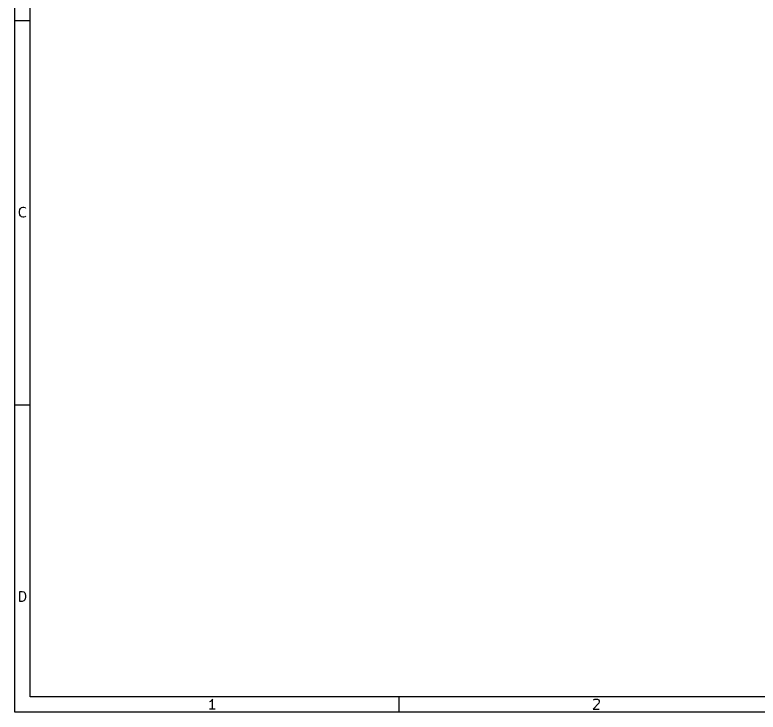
# Model space of a CAD drawing. Header units: millimetres. Extents: x 10 to 287, y -200 to -10.
# Drawn here: x 10 to 106.8, y -200 to -109.3 of the extents above; entities that cross this region are included whole.
import ezdxf

# ---------------------------------------------------------------- set-up
doc = ezdxf.new("R2010")
doc.units = ezdxf.units.MM
doc.layers.add('RED', color=14, linetype='CONTINUOUS')

msp = doc.modelspace()

# ---------------------------------------------------------------- linework, layer by layer
at = {"layer": 'RED', "linetype": 'CONTINUOUS'}
for p, q in [((10, -200.0072), (10, -10)), ((12, -198.0072), (12, -12)), ((10, -110), (12, -110)), ((10.6595, -134.6032), (10.7214, -134.4794)), ((10.7214, -134.4794), (10.8452, -134.3556)), ((10.8452, -134.3556), (11.0309, -134.2937)), ((11.0309, -134.2937), (11.1547, -134.2937)), ((11.1547, -134.2937), (11.3404, -134.3556)), ((11.3404, -134.3556), (11.4023, -134.4175)), ((10.5976, -134.8508), (10.6595, -134.6032)), ((10.5976, -135.0365), (10.5976, -134.8508)), ((10.6595, -135.2841), (10.5976, -135.0365)), ((10.7214, -135.4079), (10.6595, -135.2841)), ((10.8452, -135.5318), (10.7214, -135.4079)), ((11.4023, -135.4698), (11.3404, -135.5318)), ((11.0309, -135.5937), (10.8452, -135.5318)), ((11.1547, -135.5937), (11.0309, -135.5937)), ((11.3404, -135.5318), (11.1547, -135.5937)), ((10, -160), (12, -160)), ((10.6595, -185.5937), (10.6595, -184.2937)), ((10.6595, -184.2937), (10.969, -184.2937)), ((10.969, -184.2937), (11.1547, -184.3556)), ((11.1547, -184.3556), (11.2785, -184.4794)), ((11.2785, -184.4794), (11.3404, -184.6032)), ((11.3404, -184.6032), (11.4023, -184.8508)), ((10.969, -185.5937), (10.6595, -185.5937)), ((11.1547, -185.5318), (10.969, -185.5937)), ((11.2785, -185.4079), (11.1547, -185.5318)), ((11.3404, -185.2841), (11.2785, -185.4079)), ((11.4023, -185.0365), (11.3404, -185.2841)), ((11.4023, -184.8508), (11.4023, -185.0365)), ((285.0022, -198.0072), (12, -198.0072)), ((35.7176, -198.3009), (35.5938, -198.4866)), ((35.7176, -199.6009), (35.7176, -198.3009)), ((60, -198.0072), (60, -200.0072)), ((85.3462, -198.4247), (85.4081, -198.3628)), ((85.4081, -198.3628), (85.5319, -198.3009)), ((85.5319, -198.3009), (85.8414, -198.3009)), ((85.8414, -198.3009), (85.9652, -198.3628)), ((85.9652, -198.3628), (86.0271, -198.4247)), ((35.47, -198.6104), (35.3462, -198.6723)), ((35.5938, -198.4866), (35.47, -198.6104)), ((86.0271, -198.858), (85.2843, -199.6009)), ((86.0271, -198.4247), (86.089, -198.5485)), ((86.089, -198.6723), (86.0271, -198.858)), ((86.089, -198.5485), (86.089, -198.6723)), ((287.0022, -200.0072), (10, -200.0072)), ((36.089, -199.6009), (35.3462, -199.6009)), ((85.2843, -199.6009), (86.089, -199.6009))]:
    msp.add_line(p, q, dxfattribs=at)

doc.saveas('drawing.dxf')
